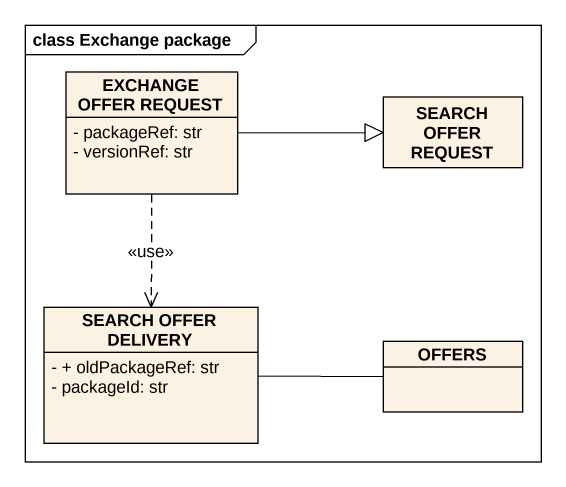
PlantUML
@startuml
mainframe class Exchange package
hide circle
hide empty members
skinparam classAttributeIconSize 0
class "EXCHANGE OFFER REQUEST" as EXCHANGE_OFFER_REQUEST {
  - packageRef: str
  - versionRef: str
}
class "SEARCH OFFER REQUEST" as SEARCH_OFFER_REQUEST
class "SEARCH OFFER DELIVERY" as SEARCH_OFFER_DELIVERY {
  - + oldPackageRef: str
  - packageId: str
}
class OFFERS
EXCHANGE_OFFER_REQUEST -right-|> SEARCH_OFFER_REQUEST
EXCHANGE_OFFER_REQUEST ..> SEARCH_OFFER_DELIVERY : <<use>>
SEARCH_OFFER_DELIVERY -right- OFFERS
@enduml
